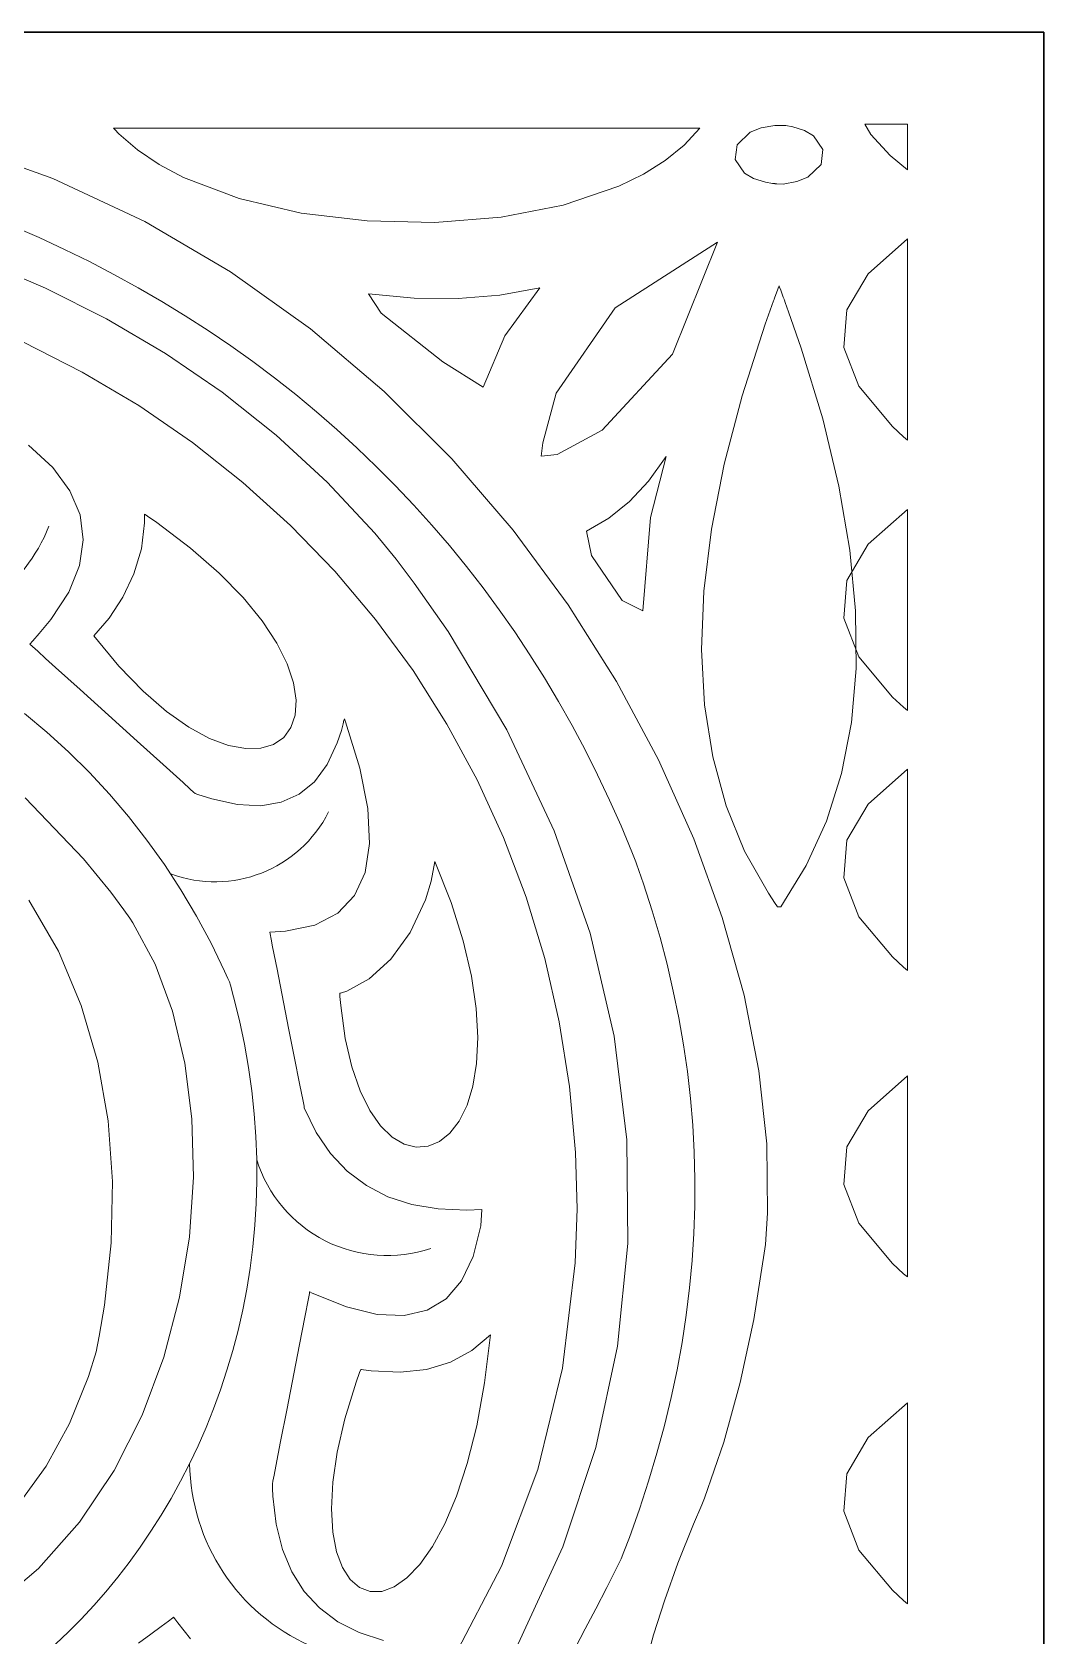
# Model space of a CAD drawing. Header units: inches. Extents: x 249 to 1192, y -18 to 440.
# Drawn here: x 614.5963 to 614.9088, y 266.1528 to 266.6479 of the extents above; entities that cross this region are included whole.
import ezdxf

# ---------------------------------------------------------------- set-up
doc = ezdxf.new("R2010")
doc.units = ezdxf.units.IN
doc.header["$MEASUREMENT"] = 0
doc.layers.add('KACA', color=141, linetype='Continuous', lineweight=30)
doc.layers.add('KOLOM', color=5, linetype='Continuous')

# ---------------------------------------------------------------- blocks, each defined once
blk = doc.blocks.new('GORGA')
blk.add_lwpolyline([(366.59218, 151.19092), (367.59218, 151.19092), (367.59218, 149.19092), (366.59218, 149.19092)], close=True)
blk.add_lwpolyline([(366.59218, 151.19092), (367.59218, 151.19092), (367.59218, 149.19092), (366.59218, 149.19092)], close=True)
at = {"lineweight": 9}
for points in [[(366.87176, 150.69355), (366.86792, 150.69637), (366.86478, 150.69869), (366.86248, 150.70038), (366.86116, 150.70135), (366.86091, 150.70154), (366.86057, 150.70111), (366.85959, 150.6998), (366.85567, 150.69494)], [(366.79612, 150.6944), (366.80365, 150.69684), (366.81025, 150.70018), (366.81592, 150.70442), (366.82066, 150.70954), (366.82447, 150.71556), (366.82734, 150.72247), (366.82928, 150.73028), (366.83029, 150.73898), (366.8304, 150.74129), (366.83043, 150.74247), (366.83043, 150.74273), (366.83027, 150.74354), (366.82991, 150.74541), (366.82937, 150.74818), (366.82788, 150.75586), (366.82601, 150.76545), (366.82206, 150.78578), (366.82042, 150.79423), (366.81929, 150.8), (366.819, 150.80153), (366.81893, 150.80189), (366.81891, 150.80197), (366.81816, 150.80162), (366.80751, 150.79735), (366.79804, 150.79504), (366.78976, 150.7947), (366.78266, 150.79632), (366.77675, 150.79989), (366.77202, 150.80544), (366.76847, 150.81294), (366.7661, 150.8224), (366.76573, 150.82747), (366.77043, 150.82726), (366.77927, 150.82761), (366.78739, 150.82899), (366.79476, 150.83139), (366.80139, 150.83482), (366.80729, 150.83927), (366.81245, 150.84475), (366.81687, 150.85125), (366.82056, 150.85877), (366.82066, 150.85931), (366.82096, 150.86083), (366.82205, 150.86633), (366.8236, 150.87419), (366.82541, 150.88339), (366.82899, 150.90158), (366.83035, 150.90847), (366.83083, 150.9109), (366.83114, 150.91249), (366.83126, 150.9131), (366.82639, 150.91337), (366.81736, 150.91525), (366.81025, 150.9189), (366.80505, 150.92432), (366.80178, 150.93151), (366.80042, 150.94046), (366.80098, 150.95118), (366.80346, 150.96368), (366.80785, 150.97794), (366.80819, 150.97889), (366.80833, 150.97845), (366.80858, 150.97738), (366.80913, 150.97532), (366.81038, 150.97145), (366.81349, 150.96477), (366.81741, 150.9595), (366.82214, 150.95562), (366.82768, 150.95316), (366.83402, 150.95209), (366.84118, 150.95244), (366.84914, 150.95418), (366.85343, 150.95558), (366.85431, 150.9559), (366.85435, 150.95595), (366.85463, 150.9562), (366.85589, 150.95733), (366.85798, 150.95922), (366.86415, 150.96479), (366.87216, 150.97203), (366.88102, 150.98003), (366.88975, 150.98792), (366.89737, 150.9948), (366.90045, 150.99758), (366.90288, 150.99978), (366.90454, 151.00128), (366.90531, 151.00197)], [(366.90534, 151.002), (366.90437, 151.00303), (366.90239, 151.00522), (366.89883, 151.00956), (366.89333, 151.01804), (366.88999, 151.02626), (366.88882, 151.03421), (366.88981, 151.0419), (366.89296, 151.04933), (366.89827, 151.05649), (366.90574, 151.0634)], [(366.7154, 150.68606), (366.7127, 150.69616), (366.70929, 150.7069), (366.70519, 150.71828), (366.70039, 150.73029), (366.69785, 150.73626), (366.69704, 150.73834), (366.69106, 150.75562), (366.68598, 150.77398), (366.6818, 150.79343), (366.67852, 150.81397), (366.67818, 150.81661), (366.67752, 150.82633), (366.67777, 150.84775), (366.6802, 150.87028), (366.68479, 150.89365), (366.69151, 150.91761), (366.70033, 150.94189), (366.71122, 150.96625), (366.72417, 150.99041), (366.73913, 151.01412), (366.75609, 151.03713), (366.77501, 151.05916), (366.79587, 151.07996), (366.81865, 151.09928), (366.84332, 151.11685), (366.86984, 151.13241), (366.8982, 151.1457), (366.92837, 151.15647)], [(366.87176, 150.69355), (366.86792, 150.69637), (366.86478, 150.69869), (366.86248, 150.70038), (366.86116, 150.70135), (366.86091, 150.70154), (366.86057, 150.70111), (366.85959, 150.6998), (366.85567, 150.69494)], [(366.79612, 150.6944), (366.80365, 150.69684), (366.81025, 150.70018), (366.81592, 150.70442), (366.82066, 150.70954), (366.82447, 150.71556), (366.82734, 150.72247), (366.82928, 150.73028), (366.83029, 150.73898), (366.8304, 150.74129), (366.83043, 150.74247), (366.83043, 150.74273), (366.83027, 150.74354), (366.82991, 150.74541), (366.82937, 150.74818), (366.82788, 150.75586), (366.82601, 150.76545), (366.82206, 150.78578), (366.82042, 150.79423), (366.81929, 150.8), (366.819, 150.80153), (366.81893, 150.80189), (366.81891, 150.80197), (366.81816, 150.80162), (366.80751, 150.79735), (366.79804, 150.79504), (366.78976, 150.7947), (366.78266, 150.79632), (366.77675, 150.79989), (366.77202, 150.80544), (366.76847, 150.81294), (366.7661, 150.8224), (366.76573, 150.82747), (366.77043, 150.82726), (366.77927, 150.82761), (366.78739, 150.82899), (366.79476, 150.83139), (366.80139, 150.83482), (366.80729, 150.83927), (366.81245, 150.84475), (366.81687, 150.85125), (366.82056, 150.85877), (366.82066, 150.85931), (366.82096, 150.86083), (366.82205, 150.86633), (366.8236, 150.87419), (366.82541, 150.88339), (366.82899, 150.90158), (366.83035, 150.90847), (366.83083, 150.9109), (366.83114, 150.91249), (366.83126, 150.9131), (366.82639, 150.91337), (366.81736, 150.91525), (366.81025, 150.9189), (366.80505, 150.92432), (366.80178, 150.93151), (366.80042, 150.94046), (366.80098, 150.95118), (366.80346, 150.96368), (366.80785, 150.97794), (366.80819, 150.97889), (366.80833, 150.97845), (366.80858, 150.97738), (366.80913, 150.97532), (366.81038, 150.97145), (366.81349, 150.96477), (366.81741, 150.9595), (366.82214, 150.95562), (366.82768, 150.95316), (366.83402, 150.95209), (366.84118, 150.95244), (366.84914, 150.95418), (366.85343, 150.95558), (366.85431, 150.9559), (366.85435, 150.95595), (366.85463, 150.9562), (366.85589, 150.95733), (366.85798, 150.95922), (366.86415, 150.96479), (366.87216, 150.97203), (366.88102, 150.98003), (366.88975, 150.98792), (366.89737, 150.9948), (366.90045, 150.99758), (366.90288, 150.99978), (366.90454, 151.00128), (366.90531, 151.00197)], [(366.90534, 151.002), (366.90437, 151.00303), (366.90239, 151.00522), (366.89883, 151.00956), (366.89333, 151.01804), (366.88999, 151.02626), (366.88882, 151.03421), (366.88981, 151.0419), (366.89296, 151.04933), (366.89827, 151.05649), (366.90574, 151.0634)], [(366.7154, 150.68606), (366.7127, 150.69616), (366.70929, 150.7069), (366.70519, 150.71828), (366.70039, 150.73029), (366.69785, 150.73626), (366.69704, 150.73834), (366.69106, 150.75562), (366.68598, 150.77398), (366.6818, 150.79343), (366.67852, 150.81397), (366.67818, 150.81661), (366.67752, 150.82633), (366.67777, 150.84775), (366.6802, 150.87028), (366.68479, 150.89365), (366.69151, 150.91761), (366.70033, 150.94189), (366.71122, 150.96625), (366.72417, 150.99041), (366.73913, 151.01412), (366.75609, 151.03713), (366.77501, 151.05916), (366.79587, 151.07996), (366.81865, 151.09928), (366.84332, 151.11685), (366.86984, 151.13241), (366.8982, 151.1457), (366.92837, 151.15647)], [(366.9104, 151.13092), (366.90246, 151.12745), (366.89463, 151.12382), (366.88693, 151.12004), (366.87934, 151.11609), (366.87188, 151.11199), (366.86454, 151.10774), (366.85733, 151.10333), (366.85024, 151.09876), (366.84329, 151.09404), (366.83647, 151.08918), (366.82977, 151.08416), (366.82322, 151.07899), (366.81679, 151.07367), (366.81051, 151.06821), (366.80436, 151.0626), (366.79836, 151.05685), (366.7925, 151.05095), (366.78678, 151.04491), (366.78121, 151.03872), (366.77578, 151.0324), (366.77051, 151.02594), (366.76538, 151.01933), (366.76041, 151.01259), (366.75559, 151.00572), (366.75092, 150.9987), (366.74642, 150.99156), (366.74207, 150.98428), (366.73788, 150.97687), (366.73386, 150.96932), (366.72999, 150.96165), (366.7263, 150.95384), (366.72277, 150.94591), (366.71941, 150.93786), (366.71859, 150.93582), (366.71819, 150.9348), (366.71796, 150.93418), (366.71723, 150.93211), (366.71581, 150.92796), (366.71315, 150.91968), (366.71073, 150.9114), (366.70856, 150.90312), (366.70662, 150.89485), (366.70493, 150.88657), (366.70348, 150.8783), (366.70228, 150.87001), (366.70132, 150.86172), (366.70061, 150.85342), (366.70015, 150.84511), (366.69994, 150.83678), (366.69997, 150.82844), (366.70026, 150.82007), (366.7008, 150.81169), (366.70159, 150.80328), (366.70263, 150.79485), (366.70393, 150.78638), (366.70548, 150.77789), (366.70729, 150.76937), (366.70936, 150.7608), (366.71168, 150.75221), (366.71426, 150.74357), (366.7171, 150.73489), (366.7202, 150.72616), (366.72185, 150.72178), (366.7227, 150.71959), (366.7236, 150.71772), (366.72715, 150.71077), (366.73055, 150.70418), (366.73382, 150.69793), (366.73695, 150.69199)], [(366.90692, 150.98058), (366.90003, 150.9748), (366.89336, 150.96872), (366.88693, 150.96234), (366.88075, 150.95567), (366.87482, 150.94871), (366.86916, 150.94147), (366.86378, 150.93394), (366.85868, 150.92612), (366.85388, 150.91803), (366.84938, 150.90965), (366.84519, 150.901), (366.84419, 150.89879), (366.8437, 150.89768), (366.8434, 150.89672), (366.8424, 150.89305), (366.8406, 150.88574), (366.83908, 150.87848), (366.83782, 150.87127), (366.83681, 150.86411), (366.83605, 150.85701), (366.83554, 150.84998), (366.83527, 150.84302), (366.83523, 150.83612), (366.83542, 150.8293), (366.83583, 150.82255), (366.83646, 150.81589), (366.83729, 150.80931), (366.83834, 150.80282), (366.83958, 150.79642), (366.84101, 150.79011), (366.84264, 150.78391), (366.84444, 150.77781), (366.84642, 150.77181), (366.84857, 150.76592), (366.85089, 150.76015), (366.85336, 150.75449), (366.85599, 150.74895), (366.85877, 150.74354), (366.86168, 150.73826), (366.86473, 150.73311), (366.86792, 150.72809), (366.87123, 150.72321), (366.87465, 150.71847), (366.87819, 150.71388), (366.88184, 150.70944), (366.88559, 150.70515), (366.88943, 150.70101), (366.89337, 150.69704), (366.89739, 150.69323)], [(366.9104, 151.13092), (366.90246, 151.12745), (366.89463, 151.12382), (366.88693, 151.12004), (366.87934, 151.11609), (366.87188, 151.11199), (366.86454, 151.10774), (366.85733, 151.10333), (366.85024, 151.09876), (366.84329, 151.09404), (366.83647, 151.08918), (366.82977, 151.08416), (366.82322, 151.07899), (366.81679, 151.07367), (366.81051, 151.06821), (366.80436, 151.0626), (366.79836, 151.05685), (366.7925, 151.05095), (366.78678, 151.04491), (366.78121, 151.03872), (366.77578, 151.0324), (366.77051, 151.02594), (366.76538, 151.01933), (366.76041, 151.01259), (366.75559, 151.00572), (366.75092, 150.9987), (366.74642, 150.99156), (366.74207, 150.98428), (366.73788, 150.97687), (366.73386, 150.96932), (366.72999, 150.96165), (366.7263, 150.95384), (366.72277, 150.94591), (366.71941, 150.93786), (366.71859, 150.93582), (366.71819, 150.9348), (366.71796, 150.93418), (366.71723, 150.93211), (366.71581, 150.92796), (366.71315, 150.91968), (366.71073, 150.9114), (366.70856, 150.90312), (366.70662, 150.89485), (366.70493, 150.88657), (366.70348, 150.8783), (366.70228, 150.87001), (366.70132, 150.86172), (366.70061, 150.85342), (366.70015, 150.84511), (366.69994, 150.83678), (366.69997, 150.82844), (366.70026, 150.82007), (366.7008, 150.81169), (366.70159, 150.80328), (366.70263, 150.79485), (366.70393, 150.78638), (366.70548, 150.77789), (366.70729, 150.76937), (366.70936, 150.7608), (366.71168, 150.75221), (366.71426, 150.74357), (366.7171, 150.73489), (366.7202, 150.72616), (366.72185, 150.72178), (366.7227, 150.71959), (366.7236, 150.71772), (366.72715, 150.71077), (366.73055, 150.70418), (366.73382, 150.69793), (366.73695, 150.69199)], [(366.90692, 150.98058), (366.90003, 150.9748), (366.89336, 150.96872), (366.88693, 150.96234), (366.88075, 150.95567), (366.87482, 150.94871), (366.86916, 150.94147), (366.86378, 150.93394), (366.85868, 150.92612), (366.85388, 150.91803), (366.84938, 150.90965), (366.84519, 150.901), (366.84419, 150.89879), (366.8437, 150.89768), (366.8434, 150.89672), (366.8424, 150.89305), (366.8406, 150.88574), (366.83908, 150.87848), (366.83782, 150.87127), (366.83681, 150.86411), (366.83605, 150.85701), (366.83554, 150.84998), (366.83527, 150.84302), (366.83523, 150.83612), (366.83542, 150.8293), (366.83583, 150.82255), (366.83646, 150.81589), (366.83729, 150.80931), (366.83834, 150.80282), (366.83958, 150.79642), (366.84101, 150.79011), (366.84264, 150.78391), (366.84444, 150.77781), (366.84642, 150.77181), (366.84857, 150.76592), (366.85089, 150.76015), (366.85336, 150.75449), (366.85599, 150.74895), (366.85877, 150.74354), (366.86168, 150.73826), (366.86473, 150.73311), (366.86792, 150.72809), (366.87123, 150.72321), (366.87465, 150.71847), (366.87819, 150.71388), (366.88184, 150.70944), (366.88559, 150.70515), (366.88943, 150.70101), (366.89337, 150.69704), (366.89739, 150.69323)], [(366.91999, 151.1202), (366.90051, 151.11189), (366.88162, 151.10239), (366.8634, 151.09167), (366.84593, 151.07972), (366.82929, 151.0665), (366.81355, 151.052), (366.79881, 151.03618), (366.79221, 151.02817), (366.78664, 151.0208), (366.77619, 151.00589), (366.75798, 150.97547), (366.74337, 150.94437), (366.73233, 150.91279), (366.72487, 150.8809), (366.72097, 150.84889), (366.72062, 150.81694), (366.72381, 150.78523), (366.73053, 150.75394), (366.74077, 150.72326), (366.75451, 150.69337)], [(366.9068, 150.95449), (366.8887, 150.93573), (366.88032, 150.92539), (366.87631, 150.91998), (366.87448, 150.91739), (366.87351, 150.91594), (366.86664, 150.90321), (366.86128, 150.88866), (366.85749, 150.87262), (366.85532, 150.85544), (366.85482, 150.83744), (366.85606, 150.81895), (366.85907, 150.80032), (366.86391, 150.78187), (366.87064, 150.76394), (366.87931, 150.74686), (366.88996, 150.73096), (366.90266, 150.71658), (366.91745, 150.70406)], [(366.90891, 150.73622), (366.90033, 150.74819), (366.89304, 150.7614), (366.88718, 150.77589), (366.88486, 150.78348), (366.8839, 150.78829), (366.88226, 150.79791), (366.88019, 150.8171), (366.8798, 150.8361), (366.88116, 150.85476), (366.88435, 150.87293), (366.88944, 150.89046), (366.89649, 150.90719), (366.9056, 150.92297)], [(366.77443, 150.68915), (366.75972, 150.7173), (366.74847, 150.74713), (366.74082, 150.77844), (366.73689, 150.81099), (366.73636, 150.82766), (366.73684, 150.84507), (366.73868, 150.86544), (366.74185, 150.8854), (366.74632, 150.90489), (366.75205, 150.92387), (366.75902, 150.9423), (366.76719, 150.96012), (366.77652, 150.9773), (366.78699, 150.99378), (366.79855, 151.00953), (366.81118, 151.02449), (366.82485, 151.03862), (366.83951, 151.05188), (366.85514, 151.06423), (366.8717, 151.07561), (366.88916, 151.08597), (366.90749, 151.09529)], [(366.91999, 151.1202), (366.90051, 151.11189), (366.88162, 151.10239), (366.8634, 151.09167), (366.84593, 151.07972), (366.82929, 151.0665), (366.81355, 151.052), (366.79881, 151.03618), (366.79221, 151.02817), (366.78664, 151.0208), (366.77619, 151.00589), (366.75798, 150.97547), (366.74337, 150.94437), (366.73233, 150.91279), (366.72487, 150.8809), (366.72097, 150.84889), (366.72062, 150.81694), (366.72381, 150.78523), (366.73053, 150.75394), (366.74077, 150.72326), (366.75451, 150.69337)], [(366.9068, 150.95449), (366.8887, 150.93573), (366.88032, 150.92539), (366.87631, 150.91998), (366.87448, 150.91739), (366.87351, 150.91594), (366.86664, 150.90321), (366.86128, 150.88866), (366.85749, 150.87262), (366.85532, 150.85544), (366.85482, 150.83744), (366.85606, 150.81895), (366.85907, 150.80032), (366.86391, 150.78187), (366.87064, 150.76394), (366.87931, 150.74686), (366.88996, 150.73096), (366.90266, 150.71658), (366.91745, 150.70406)], [(366.90891, 150.73622), (366.90033, 150.74819), (366.89304, 150.7614), (366.88718, 150.77589), (366.88486, 150.78348), (366.8839, 150.78829), (366.88226, 150.79791), (366.88019, 150.8171), (366.8798, 150.8361), (366.88116, 150.85476), (366.88435, 150.87293), (366.88944, 150.89046), (366.89649, 150.90719), (366.9056, 150.92297)], [(366.77443, 150.68915), (366.75972, 150.7173), (366.74847, 150.74713), (366.74082, 150.77844), (366.73689, 150.81099), (366.73636, 150.82766), (366.73684, 150.84507), (366.73868, 150.86544), (366.74185, 150.8854), (366.74632, 150.90489), (366.75205, 150.92387), (366.75902, 150.9423), (366.76719, 150.96012), (366.77652, 150.9773), (366.78699, 150.99378), (366.79855, 151.00953), (366.81118, 151.02449), (366.82485, 151.03862), (366.83951, 151.05188), (366.85514, 151.06423), (366.8717, 151.07561), (366.88916, 151.08597), (366.90749, 151.09529)]]:
    blk.add_lwpolyline(points, dxfattribs=at)
for points in [[(366.63427, 151.16245), (366.63427, 151.15637), (366.63427, 151.14838), (366.63969, 151.15279), (366.64558, 151.15926), (366.6475, 151.16245), (366.64441, 151.16245), (366.63998, 151.16245), (366.636, 151.16245)], [(366.63427, 151.16245), (366.63427, 151.15637), (366.63427, 151.14838), (366.63969, 151.15279), (366.64558, 151.15926), (366.6475, 151.16245), (366.64441, 151.16245), (366.63998, 151.16245), (366.636, 151.16245)], [(366.67528, 151.16212), (366.67951, 151.16135), (366.68287, 151.16001), (366.68695, 151.15612), (366.68753, 151.15154), (366.6846, 151.14732), (366.68183, 151.14568), (366.67818, 151.14454), (366.67603, 151.14419), (366.67526, 151.14412), (366.67526, 151.14412), (366.67521, 151.14411), (366.67461, 151.14408), (366.67266, 151.14401), (366.66843, 151.14478), (366.66507, 151.14613), (366.66099, 151.15004), (366.6604, 151.15465), (366.66332, 151.1589), (366.66609, 151.16055), (366.66974, 151.16169), (366.67189, 151.16204), (366.67266, 151.16212), (366.67266, 151.16212), (366.67269, 151.16212), (366.67307, 151.16212), (366.67528, 151.16212)], [(366.67528, 151.16212), (366.67951, 151.16135), (366.68287, 151.16001), (366.68695, 151.15612), (366.68753, 151.15154), (366.6846, 151.14732), (366.68183, 151.14568), (366.67818, 151.14454), (366.67603, 151.14419), (366.67526, 151.14412), (366.67526, 151.14412), (366.67521, 151.14411), (366.67461, 151.14408), (366.67266, 151.14401), (366.66843, 151.14478), (366.66507, 151.14613), (366.66099, 151.15004), (366.6604, 151.15465), (366.66332, 151.1589), (366.66609, 151.16055), (366.66974, 151.16169), (366.67189, 151.16204), (366.67266, 151.16212), (366.67266, 151.16212), (366.67269, 151.16212), (366.67307, 151.16212), (366.67528, 151.16212)], [(366.69846, 151.16127), (366.70327, 151.15599), (366.70909, 151.15124), (366.71585, 151.14702), (366.72342, 151.14333), (366.7406, 151.13752), (366.75983, 151.13381), (366.78029, 151.13218), (366.80113, 151.1326), (366.82156, 151.13506), (366.84073, 151.13954), (366.85783, 151.14603), (366.86535, 151.15003), (366.87204, 151.15452), (366.87781, 151.1595), (366.87909, 151.16082), (366.87949, 151.16127), (366.87937, 151.16127), (366.87747, 151.16127), (366.87348, 151.16127), (366.86762, 151.16127), (366.86013, 151.16127), (366.85121, 151.16127), (366.84111, 151.16127), (366.83003, 151.16127), (366.80587, 151.16127), (366.75574, 151.16127), (366.73337, 151.16127), (366.72363, 151.16127), (366.71517, 151.16127), (366.7082, 151.16127), (366.70294, 151.16127), (366.69962, 151.16127), (366.69846, 151.16127)], [(366.69846, 151.16127), (366.70327, 151.15599), (366.70909, 151.15124), (366.71585, 151.14702), (366.72342, 151.14333), (366.7406, 151.13752), (366.75983, 151.13381), (366.78029, 151.13218), (366.80113, 151.1326), (366.82156, 151.13506), (366.84073, 151.13954), (366.85783, 151.14603), (366.86535, 151.15003), (366.87204, 151.15452), (366.87781, 151.1595), (366.87909, 151.16082), (366.87949, 151.16127), (366.87937, 151.16127), (366.87747, 151.16127), (366.87348, 151.16127), (366.86762, 151.16127), (366.86013, 151.16127), (366.85121, 151.16127), (366.84111, 151.16127), (366.83003, 151.16127), (366.80587, 151.16127), (366.75574, 151.16127), (366.73337, 151.16127), (366.72363, 151.16127), (366.71517, 151.16127), (366.7082, 151.16127), (366.70294, 151.16127), (366.69962, 151.16127), (366.69846, 151.16127)], [(366.63427, 151.12706), (366.64649, 151.1163), (366.65306, 151.10513), (366.654, 151.09355), (366.6493, 151.08156), (366.63897, 151.06916), (366.6355, 151.066), (366.63427, 151.06498), (366.63427, 151.06564), (366.63427, 151.07465), (366.63427, 151.10741), (366.63427, 151.12133), (366.63427, 151.12706)], [(366.63427, 151.12706), (366.64649, 151.1163), (366.65306, 151.10513), (366.654, 151.09355), (366.6493, 151.08156), (366.63897, 151.06916), (366.6355, 151.066), (366.63427, 151.06498), (366.63427, 151.06564), (366.63427, 151.07465), (366.63427, 151.10741), (366.63427, 151.12133), (366.63427, 151.12706)], [(366.69297, 151.12609), (366.70689, 151.0915), (366.72864, 151.06804), (366.74246, 151.06049), (366.74739, 151.05998), (366.7469, 151.06406), (366.74283, 151.07947), (366.72462, 151.10579), (366.69297, 151.12609)], [(366.69297, 151.12609), (366.70689, 151.0915), (366.72864, 151.06804), (366.74246, 151.06049), (366.74739, 151.05998), (366.7469, 151.06406), (366.74283, 151.07947), (366.72462, 151.10579), (366.69297, 151.12609)], [(366.67396, 151.11254), (366.6741, 151.11216), (366.67445, 151.11123), (366.67527, 151.10904), (366.6755, 151.10844), (366.67551, 151.10839), (366.67551, 151.10839), (366.67551, 151.10839), (366.67569, 151.10791), (366.67622, 151.10648), (366.67825, 151.10079), (366.6854, 151.07866), (366.69094, 151.05754), (366.69486, 151.03744), (366.69718, 151.01835), (366.69788, 151.00026), (366.69698, 150.98319), (366.69446, 150.96714), (366.69034, 150.95209), (366.6846, 150.93806), (366.67725, 150.92504), (366.67517, 150.92194), (366.67463, 150.92117), (366.67445, 150.92092), (366.67445, 150.92092), (366.67444, 150.92092), (366.6743, 150.92092), (366.67347, 150.92092), (366.66559, 150.9336), (366.65932, 150.9473), (366.65465, 150.96201), (366.6516, 150.97773), (366.65016, 150.99446), (366.65033, 151.01221), (366.65211, 151.03096), (366.65549, 151.05073), (366.66049, 151.07151), (366.6671, 151.0933), (366.67101, 151.10458), (366.67205, 151.10743), (366.67232, 151.10815), (366.6724, 151.10839), (366.6724, 151.10839), (366.67241, 151.10839), (366.67242, 151.10844), (366.67265, 151.10904), (366.67347, 151.11123), (366.67382, 151.11216), (366.67396, 151.11254)], [(366.67396, 151.11254), (366.6741, 151.11216), (366.67445, 151.11123), (366.67527, 151.10904), (366.6755, 151.10844), (366.67551, 151.10839), (366.67551, 151.10839), (366.67551, 151.10839), (366.67569, 151.10791), (366.67622, 151.10648), (366.67825, 151.10079), (366.6854, 151.07866), (366.69094, 151.05754), (366.69486, 151.03744), (366.69718, 151.01835), (366.69788, 151.00026), (366.69698, 150.98319), (366.69446, 150.96714), (366.69034, 150.95209), (366.6846, 150.93806), (366.67725, 150.92504), (366.67517, 150.92194), (366.67463, 150.92117), (366.67445, 150.92092), (366.67445, 150.92092), (366.67444, 150.92092), (366.6743, 150.92092), (366.67347, 150.92092), (366.66559, 150.9336), (366.65932, 150.9473), (366.65465, 150.96201), (366.6516, 150.97773), (366.65016, 150.99446), (366.65033, 151.01221), (366.65211, 151.03096), (366.65549, 151.05073), (366.66049, 151.07151), (366.6671, 151.0933), (366.67101, 151.10458), (366.67205, 151.10743), (366.67232, 151.10815), (366.6724, 151.10839), (366.6724, 151.10839), (366.67241, 151.10839), (366.67242, 151.10844), (366.67265, 151.10904), (366.67347, 151.11123), (366.67382, 151.11216), (366.67396, 151.11254)], [(366.7478, 151.11193), (366.75861, 151.09719), (366.76538, 151.08127), (366.77777, 151.08911), (366.79681, 151.10416), (366.80073, 151.11015), (366.78661, 151.10881), (366.77309, 151.10865), (366.76015, 151.1097)], [(366.7478, 151.11193), (366.75861, 151.09719), (366.76538, 151.08127), (366.77777, 151.08911), (366.79681, 151.10416), (366.80073, 151.11015), (366.78661, 151.10881), (366.77309, 151.10865), (366.76015, 151.1097)], [(366.70886, 151.05986), (366.71366, 151.04103), (366.71605, 151.01223), (366.72245, 151.01539), (366.73185, 151.02928), (366.73344, 151.03689), (366.72656, 151.04082), (366.72018, 151.04596), (366.71428, 151.05231)], [(366.70886, 151.05986), (366.71366, 151.04103), (366.71605, 151.01223), (366.72245, 151.01539), (366.73185, 151.02928), (366.73344, 151.03689), (366.72656, 151.04082), (366.72018, 151.04596), (366.71428, 151.05231)], [(366.63427, 151.04354), (366.64649, 151.03278), (366.65306, 151.02161), (366.654, 151.01003), (366.6493, 150.99804), (366.63897, 150.98564), (366.6355, 150.98248), (366.63427, 150.98146), (366.63427, 150.98212), (366.63427, 150.99112), (366.63427, 151.02388), (366.63427, 151.03781), (366.63427, 151.04354)], [(366.63427, 151.04354), (366.64649, 151.03278), (366.65306, 151.02161), (366.654, 151.01003), (366.6493, 150.99804), (366.63897, 150.98564), (366.6355, 150.98248), (366.63427, 150.98146), (366.63427, 150.98212), (366.63427, 150.99112), (366.63427, 151.02388), (366.63427, 151.03781), (366.63427, 151.04354)], [(366.88561, 151.00449), (366.87785, 150.99516), (366.87033, 150.98742), (366.8631, 150.98117), (366.85625, 150.97635), (366.84984, 150.97288), (366.84394, 150.97069), (366.83863, 150.9697), (366.83398, 150.96983), (366.83006, 150.97101), (366.82694, 150.97316), (366.8247, 150.97622), (366.8234, 150.98009), (366.82311, 150.98471), (366.82392, 150.99), (366.82589, 150.99589), (366.82909, 151.0023), (366.8336, 151.00915), (366.83948, 151.01637), (366.84681, 151.02389), (366.85566, 151.03162), (366.8661, 151.0395), (366.86897, 151.04148), (366.8697, 151.04197), (366.86994, 151.0421), (366.86994, 151.04197), (366.86992, 151.04147), (366.8699, 151.03945), (366.87085, 151.03143), (366.87318, 151.0237), (366.87661, 151.01648), (366.88085, 151.01), (366.88561, 151.00449)], [(366.88561, 151.00449), (366.87785, 150.99516), (366.87033, 150.98742), (366.8631, 150.98117), (366.85625, 150.97635), (366.84984, 150.97288), (366.84394, 150.97069), (366.83863, 150.9697), (366.83398, 150.96983), (366.83006, 150.97101), (366.82694, 150.97316), (366.8247, 150.97622), (366.8234, 150.98009), (366.82311, 150.98471), (366.82392, 150.99), (366.82589, 150.99589), (366.82909, 151.0023), (366.8336, 151.00915), (366.83948, 151.01637), (366.84681, 151.02389), (366.85566, 151.03162), (366.8661, 151.0395), (366.86897, 151.04148), (366.8697, 151.04197), (366.86994, 151.0421), (366.86994, 151.04197), (366.86992, 151.04147), (366.8699, 151.03945), (366.87085, 151.03143), (366.87318, 151.0237), (366.87661, 151.01648), (366.88085, 151.01), (366.88561, 151.00449)], [(366.63427, 150.96334), (366.64649, 150.95257), (366.65306, 150.9414), (366.654, 150.92982), (366.6493, 150.91783), (366.63897, 150.90544), (366.6355, 150.90227), (366.63427, 150.90126), (366.63427, 150.90191), (366.63427, 150.91092), (366.63427, 150.94368), (366.63427, 150.9576), (366.63427, 150.96334)], [(366.63427, 150.96334), (366.64649, 150.95257), (366.65306, 150.9414), (366.654, 150.92982), (366.6493, 150.91783), (366.63897, 150.90544), (366.6355, 150.90227), (366.63427, 150.90126), (366.63427, 150.90191), (366.63427, 150.91092), (366.63427, 150.94368), (366.63427, 150.9576), (366.63427, 150.96334)], [(366.78024, 150.93489), (366.77523, 150.92219), (366.7715, 150.91037), (366.76895, 150.89946), (366.76748, 150.8895), (366.76698, 150.88051), (366.76735, 150.87251), (366.7685, 150.86553), (366.77032, 150.8596), (366.77272, 150.85475), (366.77558, 150.85101), (366.77882, 150.84839), (366.78232, 150.84694), (366.78599, 150.84667), (366.78973, 150.84761), (366.79344, 150.84979), (366.79701, 150.85324), (366.80035, 150.85798), (366.80335, 150.86404), (366.80592, 150.87146), (366.80794, 150.88024), (366.80933, 150.89043), (366.80957, 150.8932), (366.8096, 150.89415), (366.8095, 150.89418), (366.80909, 150.8943), (366.80741, 150.89487), (366.80055, 150.89865), (366.79384, 150.90472), (366.78784, 150.9129), (366.78312, 150.92302), (366.78142, 150.92875), (366.78024, 150.93489)], [(366.78024, 150.93489), (366.77523, 150.92219), (366.7715, 150.91037), (366.76895, 150.89946), (366.76748, 150.8895), (366.76698, 150.88051), (366.76735, 150.87251), (366.7685, 150.86553), (366.77032, 150.8596), (366.77272, 150.85475), (366.77558, 150.85101), (366.77882, 150.84839), (366.78232, 150.84694), (366.78599, 150.84667), (366.78973, 150.84761), (366.79344, 150.84979), (366.79701, 150.85324), (366.80035, 150.85798), (366.80335, 150.86404), (366.80592, 150.87146), (366.80794, 150.88024), (366.80933, 150.89043), (366.80957, 150.8932), (366.8096, 150.89415), (366.8095, 150.89418), (366.80909, 150.8943), (366.80741, 150.89487), (366.80055, 150.89865), (366.79384, 150.90472), (366.78784, 150.9129), (366.78312, 150.92302), (366.78142, 150.92875), (366.78024, 150.93489)], [(366.63427, 150.86867), (366.64649, 150.85791), (366.65306, 150.84674), (366.654, 150.83516), (366.6493, 150.82317), (366.63897, 150.81078), (366.6355, 150.80761), (366.63427, 150.8066), (366.63427, 150.80725), (366.63427, 150.81626), (366.63427, 150.84902), (366.63427, 150.86294), (366.63427, 150.86867)], [(366.63427, 150.86867), (366.64649, 150.85791), (366.65306, 150.84674), (366.654, 150.83516), (366.6493, 150.82317), (366.63897, 150.81078), (366.6355, 150.80761), (366.63427, 150.8066), (366.63427, 150.80725), (366.63427, 150.81626), (366.63427, 150.84902), (366.63427, 150.86294), (366.63427, 150.86867)], [(366.76306, 150.78878), (366.76491, 150.77391), (366.76733, 150.76068), (366.77024, 150.74904), (366.77354, 150.73898), (366.77714, 150.73044), (366.78096, 150.7234), (366.78491, 150.71783), (366.7889, 150.71368), (366.79285, 150.71093), (366.79666, 150.70954), (366.80025, 150.70947), (366.80352, 150.7107), (366.8064, 150.71318), (366.8088, 150.71688), (366.81062, 150.72177), (366.81177, 150.72782), (366.81218, 150.73498), (366.81175, 150.74323), (366.81039, 150.75252), (366.80802, 150.76283), (366.80455, 150.77413), (366.8035, 150.7771), (366.80322, 150.77785), (366.80308, 150.77809), (366.80293, 150.77807), (366.80233, 150.77798), (366.79996, 150.77766), (366.79098, 150.77721), (366.7828, 150.77809), (366.77542, 150.78032), (366.76884, 150.78388), (366.76306, 150.78878)], [(366.76306, 150.78878), (366.76491, 150.77391), (366.76733, 150.76068), (366.77024, 150.74904), (366.77354, 150.73898), (366.77714, 150.73044), (366.78096, 150.7234), (366.78491, 150.71783), (366.7889, 150.71368), (366.79285, 150.71093), (366.79666, 150.70954), (366.80025, 150.70947), (366.80352, 150.7107), (366.8064, 150.71318), (366.8088, 150.71688), (366.81062, 150.72177), (366.81177, 150.72782), (366.81218, 150.73498), (366.81175, 150.74323), (366.81039, 150.75252), (366.80802, 150.76283), (366.80455, 150.77413), (366.8035, 150.7771), (366.80322, 150.77785), (366.80308, 150.77809), (366.80293, 150.77807), (366.80233, 150.77798), (366.79996, 150.77766), (366.79098, 150.77721), (366.7828, 150.77809), (366.77542, 150.78032), (366.76884, 150.78388), (366.76306, 150.78878)], [(366.63427, 150.76779), (366.64649, 150.75703), (366.65306, 150.74586), (366.654, 150.73428), (366.6493, 150.72229), (366.63897, 150.70989), (366.6355, 150.70673), (366.63427, 150.70571), (366.63427, 150.70637), (366.63427, 150.71538), (366.63427, 150.74814), (366.63427, 150.76206), (366.63427, 150.76779)], [(366.63427, 150.76779), (366.64649, 150.75703), (366.65306, 150.74586), (366.654, 150.73428), (366.6493, 150.72229), (366.63897, 150.70989), (366.6355, 150.70673), (366.63427, 150.70571), (366.63427, 150.70637), (366.63427, 150.71538), (366.63427, 150.74814), (366.63427, 150.76206), (366.63427, 150.76779)]]:
    blk.add_lwpolyline(points, close=True, dxfattribs=at)
for points in [[(366.89943, 151.03837, 0.283238), (366.94442, 151.00493)], [(366.89943, 151.03837, 0.283238), (366.94442, 151.00493)], [(366.81307, 150.95018, 0.38135), (366.86182, 150.93103)], [(366.81307, 150.95018, 0.38135), (366.86182, 150.93103)], [(366.7815, 150.81544, 0.421319), (366.83526, 150.84281)], [(366.7815, 150.81544, 0.421319), (366.83526, 150.84281)], [(366.81884, 150.6928, 0.292535), (366.85597, 150.74899)], [(366.81884, 150.6928, 0.292535), (366.85597, 150.74899)]]:
    blk.add_lwpolyline(points, format="xyb", dxfattribs=at)
blk = doc.blocks.new('tampak depan')
at = {"layer": 'KACA', "xscale": -1}
blk.add_blockref('GORGA', (1067.19087, 190.286), dxfattribs=at)

msp = doc.modelspace()

# ---------------------------------------------------------------- block references
at = {"layer": 'KOLOM'}
msp.add_blockref('tampak depan', (-85.68993, -74.82902), dxfattribs=at)

doc.saveas('drawing.dxf')
